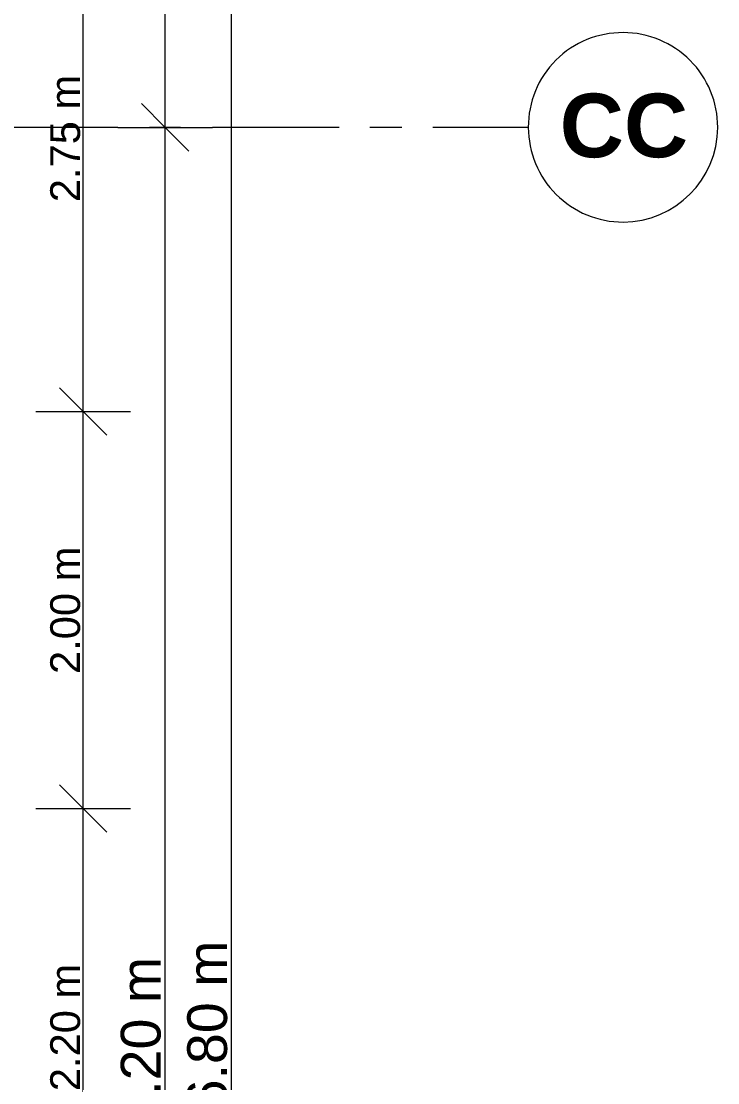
# Model space of a CAD drawing. Header units: metres. Extents: x -2 to 237, y -8 to 52.
# Drawn here: x 59.72 to 63.22, y 28.84 to 34.18 of the extents above; entities that cross this region are included whole.
import ezdxf

# ---------------------------------------------------------------- set-up
doc = ezdxf.new("R2010")
doc.units = ezdxf.units.M
doc.layers.add('HVAC - Ductos', color=5, linetype='Continuous', lineweight=0)
doc.layers.add('PDF3_Text', color=7, linetype='Continuous', lineweight=0)
doc.layers.add('PDF3_Geometry', color=7, linetype='Continuous', lineweight=0, true_color=0xaaaaaa)
doc.styles.add('PDF Helvetica', font='')
doc.styles.add('PDF Helvetica Bold', font='')
doc.styles.get('PDF Helvetica').set_extended_font_data('Helvetica')
doc.styles.get('PDF Helvetica Bold').set_extended_font_data('Helvetica', bold=True)

msp = doc.modelspace()

# ---------------------------------------------------------------- linework, layer by layer
at = {"layer": 'HVAC - Ductos', "color": 252, "lineweight": 0, "true_color": 0x939598}
for points in [[(60.0287, 10.4051), (60.0287, 11.6885), (60.0287, 13.0405), (60.0287, 14.7502), (60.0287, 16.7669), (60.0287, 18.9256), (60.0287, 21.121), (60.0287, 23.2111), (60.0287, 25.819), (60.0287, 28.019), (60.0287, 30.2145), (60.0287, 32.2129), (60.0287, 34.9629), (60.0287, 36.9658), (60.0287, 39.3492), (60.0287, 40.2154), (60.0287, 41.5996), (60.0287, 45.0418), (60.0287, 47.6818)], [(60.4412, 10.4051), (60.4412, 15.2405), (60.4412, 24.444), (60.4412, 33.6429), (60.4412, 42.8417), (60.4412, 47.6818)], [(60.7758, 10.4051), (60.7758, 47.6818)], [(60.3221, 33.7621), (60.4412, 33.6429), (60.5604, 33.5237)], [(60.2029, 33.6429), (60.4412, 33.6429), (60.6796, 33.6429)], [(59.9095, 32.332), (60.0287, 32.2129), (60.1479, 32.0937)], [(59.7904, 32.2129), (60.0287, 32.2129), (60.267, 32.2129)], [(59.9095, 30.3337), (60.0287, 30.2145), (60.1479, 30.0953)], [(59.7904, 30.2145), (60.0287, 30.2145), (60.267, 30.2145)]]:
    msp.add_lwpolyline(points, dxfattribs=at)
at = {"layer": 'PDF3_Geometry', "lineweight": 0}
msp.add_lwpolyline([(62.747, 34.1195, 0.418114), (62.2698, 33.6429, 0.414508), (62.747, 33.1662, 0.411084), (63.2234, 33.6429, 0.4147)], format="xyb", close=True, dxfattribs=at)
for points in [[(59.7262, 33.6429), (59.0249, 33.6429)], [(60.2029, 33.6429), (59.7262, 33.6429)], [(61.317, 33.6429), (60.6796, 33.6429)], [(61.6328, 33.6429), (61.4722, 33.6429)], [(62.2651, 33.6429), (61.7887, 33.6429)]]:
    msp.add_lwpolyline(points, dxfattribs=at)
at = {"layer": 'PDF3_Geometry', "color": 252, "lineweight": 0, "true_color": 0x939598}
msp.add_lwpolyline([(60.5191, 33.6429), (60.3633, 33.6429)], dxfattribs=at)

# ---------------------------------------------------------------- texts
at = {"layer": 'PDF3_Text', "color": 252, "lineweight": 0, "true_color": 0x939598, "attachment_point": 4, "rotation": 90, "style": 'PDF Helvetica'}
for s, insert, char_height in [('2.75 m', (59.9394, 33.2662), 0.15008), ('2.00 m', (59.9394, 30.892), 0.15008), ('36.80 m', (60.6545, 28.5406), 0.2001), ('9.20 m', (60.3199, 28.6139), 0.2001), ('2.20 m', (59.9394, 28.7927), 0.15008)]:
    msp.add_mtext(s, dxfattribs=dict(at, insert=insert, char_height=char_height))
at = {"layer": 'PDF3_Text', "color": 253, "lineweight": 0, "true_color": 0xaaaaaa, "insert": (62.4279, 33.65), "char_height": 0.3202, "attachment_point": 4, "style": 'PDF Helvetica Bold'}
msp.add_mtext('CC', dxfattribs=at)

doc.saveas('drawing.dxf')
